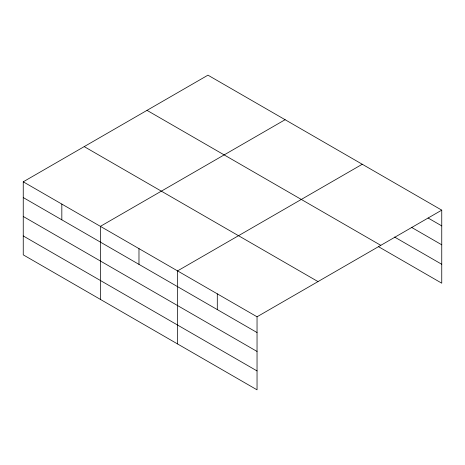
<?xml version="1.0" encoding="UTF-8"?>
<svg xmlns="http://www.w3.org/2000/svg" width="465" height="465" viewBox="0 0 465 465"><rect width="100%" height="100%" fill="white"/><g stroke="black" fill="none" stroke-linecap="round" stroke-linejoin="round"><path stroke-width="0.7" d="M23.25 181.809L257.04 316.787L257.04 389.833L23.25 254.855L23.25 181.809L207.96 75.167L441.75 210.145L441.75 283.191L378.405 246.624M285.109 119.708L100.399 226.35L100.399 299.396M362.264 164.25L177.549 270.892L177.549 343.943M257.04 316.787L441.75 210.145M428.091 218.009L441.75 225.897M411.322 227.24L441.75 244.805M394.553 237.034L441.75 264.283M147.004 110.356L380.794 245.334M84.206 146.615L317.996 281.592M23.25 197.561L257.04 332.539M23.25 216.469L257.04 351.447M23.25 235.947L257.04 370.925M217.294 293.839L217.294 309.591M138.977 248.624L138.977 264.376M61.828 204.077L61.828 219.835"/></g></svg>
